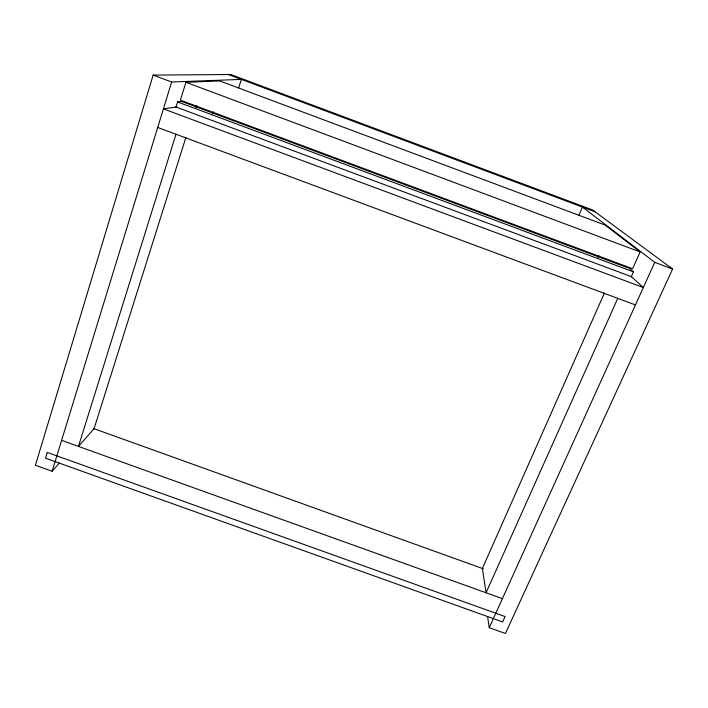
<?xml version="1.0" encoding="UTF-8"?>
<svg xmlns="http://www.w3.org/2000/svg" width="708" height="708" viewBox="0 0 708 708"><rect width="100%" height="100%" fill="white"/><g stroke="black" fill="none" stroke-linecap="round" stroke-linejoin="round"><path stroke-width="1.06" d="M487.626 616.801L489.237 627.695L505.424 633.492L672.6 269.022L592.631 209.975L230.773 74.508L153.149 75.101L35.4 465.28L52.118 471.262L59.445 463.059M52.118 471.262L171.663 82.013L241.384 79.393L238.658 87.801M175.965 107.235L177.602 101.961L181.691 101.448L629.509 268.367L633.474 271.854L631.209 276.89M185.939 82.296L180.39 100.164L632.607 268.739L640.138 251.942L605.172 225.091L219.648 80.907L185.939 82.296L640.138 251.942M175.991 134.246L78.455 446.412L94.058 428.694L185.903 137.414M196.001 107.598L196.665 105.492M212.922 113.908L213.595 111.802M578.967 215.188L582.436 207.063L654.75 262.349L672.6 269.022M597.906 257.464L598.791 255.446M604.42 293.006L482.378 568.462L486.06 592.773L617.765 298.369M489.237 627.695L654.75 262.349M93.615 428.535L483.405 568.834M61.614 440.358L502.397 598.641M177.602 101.961L633.474 271.854M157.707 127.458L635.457 304.936M228.383 74.526L595.109 211.807M153.149 75.101L171.663 82.013M47.25 452.439L45.507 458.182L502.627 621.943L505.078 616.562L47.25 452.439M176.035 107.023L163.415 108.873L643.342 287.519L631.332 276.616L176.035 107.023"/></g></svg>
